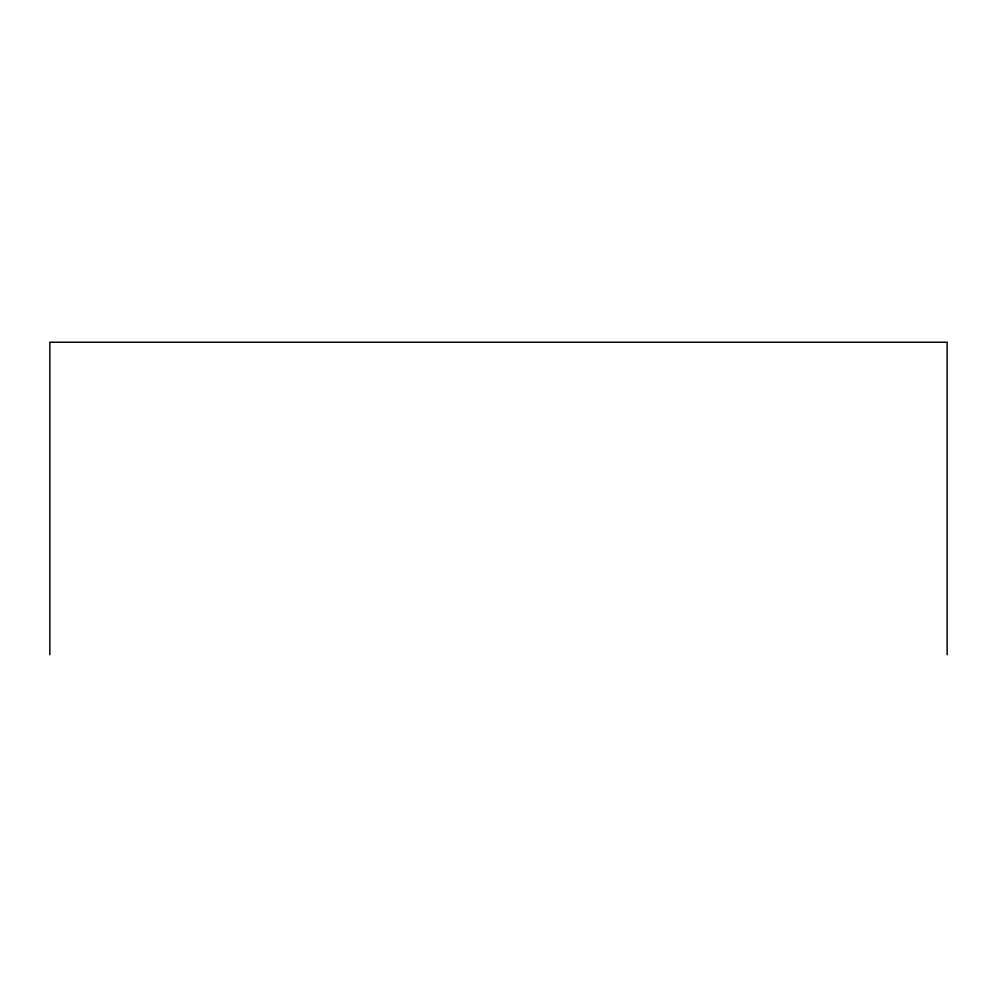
<?xml version="1.0" encoding="UTF-8"?>
<svg xmlns="http://www.w3.org/2000/svg" width="997" height="997" viewBox="0 0 997 997"><rect width="100%" height="100%" fill="white"/><g stroke="black" fill="none" stroke-linecap="round" stroke-linejoin="round"><path stroke-width="1.5" d="M947.15 654.767L947.15 342.233L49.85 342.233L49.85 654.767"/></g></svg>
